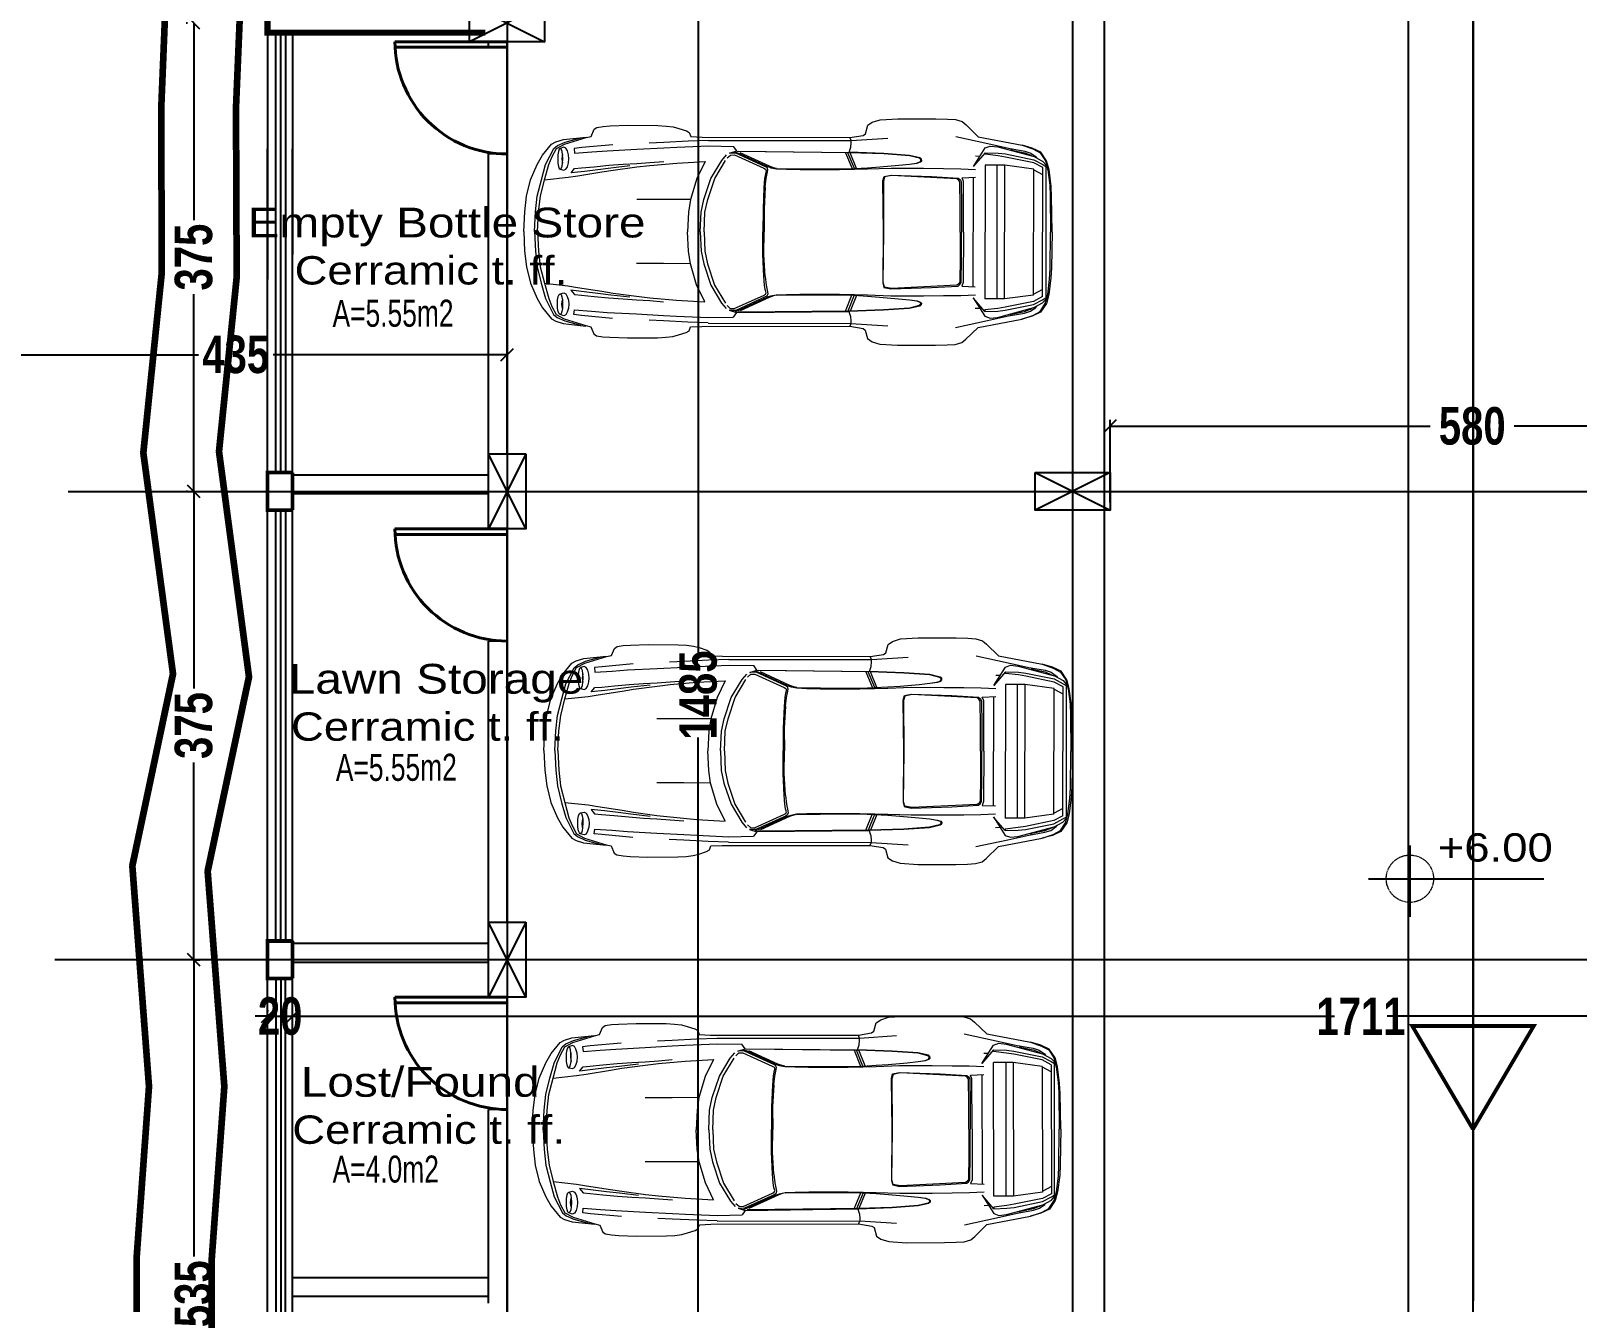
# Model space of a CAD drawing. Extents: x 250879 to 348495, y -51522 to -9360.
# Drawn here: x 336094 to 337332, y -45280 to -44262 of the extents above; entities that cross this region are included whole.
import ezdxf

# ---------------------------------------------------------------- set-up
doc = ezdxf.new("R2010")
doc.units = 0
doc.linetypes.add('CENTER', pattern=[50.8, 31.75, -6.35, 6.35, -6.35])
doc.linetypes.add('CENTER2', pattern=[1.125, 0.75, -0.125, 0.125, -0.125])
doc.layers.get('0').update_dxf_attribs({"linetype": 'CONTINUOUS'})
doc.layers.get('DEFPOINTS').update_dxf_attribs({"color": 9, "linetype": 'CONTINUOUS'})
for name, color, linetype, lineweight in [('A-Axis', 1, 'CENTER', 9), ('A-Door', 5, 'CONTINUOUS', 15), ('A-text finishing', 6, 'CONTINUOUS', 13), ('A-text function', 30, 'CONTINUOUS', 20), ('AXIS CIRCLE', 10, 'CENTER2', 20), ('excavation border', 5, 'CONTINUOUS', 30), ('FIGURES', 153, 'CONTINUOUS', 0), ('SECTION-ar', 131, 'CONTINUOUS', 40), ('VIS', 8, 'CONTINUOUS', 18)]:
    doc.layers.add(name, color=color, linetype=linetype, lineweight=lineweight)
for name, color, linetype in [('AXIS', 1, 'CONTINUOUS'), ('COLUMN', 5, 'CONTINUOUS'), ('FURNITURE', 4, 'CONTINUOUS'), ('HATCH', 8, 'CONTINUOUS'), ('TEXT', 3, 'CONTINUOUS'), ('WALL', 7, 'CONTINUOUS'), ('WALL1', 2, 'CONTINUOUS')]:
    doc.layers.add(name, color=color, linetype=linetype)
doc.styles.add('ARIAL', font='BOD_CR.TTF', dxfattribs={"width": 1.2})
doc.styles.add('CITYBLUEPRINT', font='cityb___.ttf', dxfattribs={"width": 0.8})
doc.styles.get("Standard").update_dxf_attribs({"font": 'sanss___.ttf', "height": 15})
doc.dimstyles.new('50', dxfattribs={"dimtxt": 30, "dimasz": 10, "dimexe": 5, "dimexo": 6, "dimgap": 5, "dimtad": 0, "dimdec": 0, "dimdsep": 46, "dimtxsty": 'CITYBLUEPRINT', "dimblk1": 'OBLIQUE', "dimblk2": 'OBLIQUE', "dimsah": 1, "dimcen": 0.05, "dimdle": 0.03, "dimclrd": 24, "dimclre": 22, "dimclrt": 30, "dimadec": 0, "dimazin": 0, "dimtfac": 1, "dimtdec": 0, "dimtix": 1, "dimtmove": 0, "dimatfit": 3, "dimldrblk": 'OBLIQUE', "dimfxl": 1, "dimtolj": 1, "dimtzin": 0, "dimarcsym": 0})

# ---------------------------------------------------------------- blocks, each defined once
blk = doc.blocks.new('XREF1$0$02PCAR09')
at = {"color": 0, "linetype": 'ByBlock'}
for p, q in [((-138.14, 34.83), (-139.39, 33.77)), ((-136.04, 35.43), (-138.14, 34.83)), ((-133.57, 35.58), (-136.04, 35.43)), ((-129.86, 35.7), (-133.57, 35.58)), ((-117.88, 35.7), (-129.86, 35.7)), ((-112.33, 35.34), (-117.88, 35.7)), ((-109.85, 34.59), (-112.33, 35.34)), ((-108.47, 33.6), (-109.85, 34.59)), ((-143.26, 30.05), (-157.04, 27.42)), ((-136.16, 30.07), (-146.25, 27.9)), ((-139.39, 33.77), (-143.26, 30.05)), ((-103.18, 28.82), (-114.79, 29.59)), ((-107.73, 30.95), (-108.47, 33.6)), ((-107, 30.43), (-107.73, 30.95)), ((-102.8, 29.76), (-107, 30.43)), ((-103.18, 28.82), (-102.8, 29.76)), ((-56.22, 29.83), (-102.8, 29.76)), ((-52.64, 29.95), (-56.22, 29.83)), ((-52.16, 31.23), (-52.64, 29.95)), ((-51.29, 31.76), (-52.16, 31.23)), ((-48.85, 32.53), (-51.29, 31.76)), ((-47.09, 33.02), (-48.85, 32.53)), ((-44.85, 33.29), (-47.09, 33.02)), ((-42.26, 33.45), (-44.85, 33.29)), ((-32.75, 33.53), (-42.26, 33.45)), ((-27.18, 33.31), (-32.75, 33.53)), ((-24.96, 33.14), (-27.18, 33.31)), ((-22.98, 32.83), (-24.96, 33.14)), ((-22.13, 32.24), (-22.98, 32.83)), ((-21.22, 30), (-22.13, 32.24)), ((-19.65, 29.66), (-21.22, 30)), ((-12.48, 29.04), (-19.65, 29.78)), ((-12.79, 27.56), (-19.65, 29.66)), ((-13.04, 28.18), (-17.96, 29.55)), ((-164.79, 22.49), (-162.98, 25.22)), ((-162.81, 24.98), (-164.42, 22.49)), ((-162.98, 25.22), (-160.29, 26.5)), ((-160.49, 26.23), (-162.81, 24.98)), ((-159.78, 24.91), (-161.5, 23.73)), ((-149.39, 26.87), (-160.88, 23.8)), ((-151.85, 24.65), (-160.77, 22.81)), ((-157.04, 27.42), (-160.49, 26.23)), ((-160.29, 26.5), (-157.04, 27.42)), ((-157.91, 25.53), (-159.78, 24.91)), ((-157.91, 25.01), (-159.78, 24.24)), ((-152.81, 26.43), (-157.91, 25.53)), ((-153.83, 25.85), (-157.91, 25.01)), ((-153.47, 26.28), (-153.83, 25.85)), ((-146.25, 27.9), (-152.81, 26.43)), ((-149.51, 24.91), (-151.85, 24.65)), ((-145.43, 25.03), (-149.51, 24.91)), ((-149.51, 24.04), (-145.43, 24.53)), ((-147.04, 27.13), (-149.39, 26.87)), ((-145.43, 26.52), (-147.04, 27.13)), ((-141.73, 20.71), (-145.43, 26.52)), ((-145.43, 25.03), (-141.73, 20.73)), ((-145.43, 24.53), (-145.43, 25.03)), ((-121.6, 24.01), (-113.44, 24.57)), ((-121.58, 24.14), (-113.44, 24.69)), ((-113.44, 24.69), (-102.68, 25.08)), ((-113.44, 24.57), (-102.68, 24.96)), ((-104.9, 20.03), (-102.9, 24.96)), ((-104.22, 19.99), (-102.17, 24.96)), ((-101.45, 24.96), (-103.47, 19.98)), ((-58.2, 28.79), (-103.18, 28.82)), ((-103.18, 28.09), (-103.18, 28.82)), ((-103.06, 26.7), (-103.18, 28.09)), ((-102.68, 25.44), (-103.06, 26.7)), ((-67.1, 25.44), (-102.68, 25.06)), ((-102.68, 25.08), (-102.68, 25.44)), ((-102.68, 24.94), (-67.65, 25.32)), ((-102.68, 25.06), (-102.68, 24.94)), ((-77.45, 20.66), (-68.24, 24.88)), ((-67.39, 24.89), (-76.59, 20.66)), ((-76.17, 20.52), (-66.86, 24.77)), ((-66.42, 25.2), (-67.39, 24.89)), ((-67.1, 25.46), (-66.11, 26.89)), ((-67.1, 25.54), (-67.1, 25.54)), ((-64.81, 24.72), (-67.1, 25.46)), ((-66.86, 24.77), (-65.78, 24.81)), ((-58.32, 27.06), (-66.11, 26.89)), ((-65.78, 24.81), (-64.81, 24.72)), ((-48.2, 26.63), (-58.32, 27.06)), ((-58.2, 28.77), (-51.78, 28.55)), ((-51.78, 28.55), (-44.15, 28.14)), ((-44.15, 26.41), (-48.2, 26.63)), ((-44.15, 28.14), (-39.54, 27.93)), ((-35.6, 25.95), (-44.15, 26.41)), ((-26.33, 25.46), (-35.6, 25.95)), ((-28.03, 27.35), (-18.29, 26.45)), ((-21.41, 25.08), (-26.33, 25.46)), ((-16.03, 24.72), (-21.41, 25.08)), ((-18.29, 26.45), (-15.88, 26.19)), ((-15.88, 26.19), (-16.03, 24.72)), ((-14.12, 24.14), (-13.76, 25.41)), ((-13.76, 25.41), (-13.28, 26.26)), ((-13.28, 26.26), (-12.67, 26.55)), ((-10.59, 27.09), (-13.04, 28.18)), ((-10.26, 26.19), (-12.79, 27.56)), ((-12.67, 26.55), (-11.49, 26.19)), ((-10.14, 28.29), (-12.48, 29.04)), ((-12.22, 24.26), (-12.07, 25.22)), ((-12.07, 25.22), (-11.81, 25.93)), ((-11.81, 25.93), (-11.49, 26.19)), ((-11.49, 26.19), (-11.18, 25.93)), ((-11.18, 25.93), (-10.93, 25.22)), ((-10.93, 25.22), (-10.74, 24.13)), ((-9.43, 26.13), (-10.59, 27.09)), ((-8.9, 23.63), (-10.26, 26.19)), ((-8.78, 27.56), (-10.14, 28.29)), ((-6.9, 21.08), (-9.43, 26.13)), ((-5.94, 24.09), (-8.78, 27.56)), ((-166.21, 14.44), (-165.56, 19.69)), ((-165.19, 19.69), (-165.8, 14.82)), ((-165.56, 19.69), (-164.79, 22.49)), ((-164.42, 22.49), (-165.19, 19.69)), ((-163.6, 22.32), (-164.59, 21.21)), ((-163.6, 21.32), (-164.59, 20.71)), ((-164.59, -21.21), (-164.59, 21.21)), ((-160.88, 23.8), (-163.6, 22.32)), ((-160.77, 22.81), (-163.6, 21.32)), ((-163.6, 20.33), (-160.77, 21.82)), ((-163.6, 20.33), (-163.6, -20.33)), ((-163.6, 18.05), (-160.88, 19.53)), ((-161.5, 23.73), (-161.74, 23.33)), ((-160.77, 21.82), (-151.85, 23.66)), ((-160.77, 19.82), (-151.61, 21.07)), ((-160.77, 19.82), (-160.77, -19.82)), ((-159.78, 24.24), (-160.17, 23.99)), ((-151.85, 23.66), (-149.51, 24.04)), ((-151.61, 21.07), (-151.61, -21.07)), ((-151.61, 21.07), (-145.43, 21.07)), ((-149.26, 21.07), (-149.26, -21.19)), ((-145.43, -21.07), (-145.43, 21.07)), ((-142.39, 24.02), (-143.85, 23.95)), ((-137.77, 19.96), (-142.39, 19.75)), ((-132.34, 20.03), (-137.77, 19.96)), ((-126.04, 20.1), (-132.34, 20.03)), ((-115.78, 20.11), (-126.04, 20.1)), ((-125.42, 22.45), (-125.37, 22.96)), ((-125.08, 22.11), (-125.42, 22.45)), ((-125.37, 22.96), (-124.86, 23.34)), ((-125.15, 22.43), (-125.13, 22.84)), ((-124.89, 22.11), (-125.15, 22.43)), ((-125.13, 22.84), (-124.69, 23.22)), ((-124.01, 21.73), (-125.08, 22.11)), ((-123.84, 21.73), (-124.89, 22.11)), ((-124.86, 23.34), (-121.58, 24.14)), ((-124.69, 23.22), (-121.6, 24.01)), ((-121.62, 21.38), (-124.01, 21.73)), ((-121.62, 21.38), (-123.84, 21.73)), ((-118.22, 21.03), (-121.62, 21.38)), ((-112.19, 20.51), (-118.22, 21.03)), ((-108.37, 19.87), (-115.78, 20.11)), ((-108.37, 20.23), (-112.19, 20.51)), ((-104.22, 19.99), (-108.37, 20.23)), ((-104.27, 19.73), (-108.37, 19.87)), ((-99.56, 19.65), (-104.27, 19.73)), ((-99.52, 19.84), (-104.22, 19.99)), ((-87.11, 19.64), (-99.56, 19.65)), ((-87.11, 19.87), (-99.52, 19.84)), ((-82.86, 19.87), (-87.11, 19.87)), ((-82.86, 19.72), (-87.11, 19.64)), ((-79.67, 19.98), (-82.86, 19.87)), ((-79.63, 19.86), (-82.86, 19.72)), ((-79.67, 19.96), (-78.74, 20.2)), ((-77.89, 20.2), (-79.63, 19.86)), ((-78.74, 20.2), (-77.45, 20.66)), ((-77.21, 20.44), (-77.89, 20.2)), ((-76.59, 20.66), (-77.21, 20.44)), ((-76.95, 19.52), (-76.71, 20.25)), ((-76.73, 18.37), (-76.95, 19.52)), ((-76.71, 20.25), (-76.17, 20.52)), ((-76.22, 19.69), (-76.44, 19.24)), ((-75.65, 20.03), (-76.22, 19.69)), ((-66.4, 24.24), (-75.65, 20.03)), ((-65.14, 24.16), (-66.4, 24.24)), ((-64.13, 23.29), (-65.14, 24.16)), ((-62.4, 22.49), (-63.89, 24.21)), ((-60.22, 16.82), (-63.6, 22.49)), ((-58.97, 16.82), (-62.4, 22.49)), ((-57.13, 22.11), (-54.53, 16.8)), ((-48.2, 21.63), (-57.13, 22.11)), ((-39.78, 20.85), (-48.2, 21.63)), ((-39.78, 21.75), (-44.12, 22.11)), ((-35.6, 21.46), (-39.78, 21.75)), ((-35.6, 20.37), (-39.78, 20.85)), ((-31.38, 21.21), (-35.6, 21.46)), ((-28.21, 19.38), (-35.6, 20.37)), ((-33.48, 20.69), (-27.45, 19.99)), ((-26.79, 20.88), (-31.38, 21.21)), ((-27.45, 19.99), (-23.36, 19.5)), ((-22.2, 20.45), (-26.79, 20.88)), ((-23.36, 19.5), (-19.12, 18.97)), ((-18.2, 20.06), (-22.2, 20.45)), ((-16, 19.87), (-18.2, 20.06)), ((-14.89, 18.51), (-16, 19.87)), ((-14.22, 22.91), (-14.12, 24.14)), ((-14.12, 21.68), (-14.22, 22.91)), ((-13.76, 20.44), (-14.12, 21.68)), ((-13.28, 19.65), (-13.76, 20.44)), ((-12.67, 19.33), (-13.28, 19.65)), ((-11.49, 19.6), (-12.67, 19.33)), ((-12.31, 22.86), (-12.22, 24.26)), ((-12.24, 21.56), (-12.31, 22.86)), ((-12.04, 22.86), (-12.24, 21.56)), ((-12.07, 20.57), (-12.24, 21.58)), ((-12.22, 24.26), (-12.04, 22.86)), ((-11.81, 19.84), (-12.07, 20.57)), ((-11.49, 19.6), (-11.81, 19.84)), ((-11.18, 19.81), (-11.49, 19.6)), ((-10.93, 20.51), (-11.18, 19.81)), ((-10.74, 21.58), (-10.93, 20.51)), ((-10.74, 24.13), (-10.69, 22.86)), ((-10.69, 22.86), (-10.74, 21.58)), ((-7.91, 21.15), (-8.9, 23.63)), ((-6.56, 16.32), (-7.91, 21.15)), ((-5.57, 16.32), (-6.9, 21.08)), ((-4.27, 21.14), (-5.94, 24.09)), ((-2.17, 16.31), (-4.27, 21.14)), ((-165.8, 14.82), (-165.94, 11.59)), ((-138.14, 17.06), (-142.38, 17.26)), ((-141.73, 17.26), (-141.73, -17.16)), ((-138.66, 0), (-138.57, 15.9)), ((-138.57, 15.9), (-138.14, 17.06)), ((-137.9, 15.9), (-138.04, 8.28)), ((-137.51, 16.58), (-137.9, 15.9)), ((-137.56, 8.16), (-137.48, 15.78)), ((-136.98, 17.01), (-137.51, 16.58)), ((-137.48, 15.78), (-137.08, 16.44)), ((-137.08, 16.44), (-136.55, 16.78)), ((-128.55, 17.52), (-136.98, 17.01)), ((-136.55, 16.78), (-115.95, 17.82)), ((-115.76, 17.94), (-128.55, 17.52)), ((-115.95, 17.82), (-113.73, 17.36)), ((-113.56, 17.48), (-115.76, 17.94)), ((-113.73, 17.36), (-113.35, 15.95)), ((-113.2, 16.07), (-113.56, 17.48)), ((-113.4, -0.02), (-113.2, 16.07)), ((-113.35, 15.95), (-113.4, 0.02)), ((-76.42, 16.82), (-76.73, 18.37)), ((-76.44, 19.24), (-76.15, 18.22)), ((-76.1, 14.07), (-76.42, 16.82)), ((-76.15, 18.22), (-75.93, 16.82)), ((-75.93, 16.82), (-75.72, 13.98)), ((-60.22, 16.82), (-60.22, 16.82)), ((-58, 10.14), (-60.22, 16.82)), ((-56.75, 10.14), (-58.97, 16.82)), ((-54.53, 16.8), (-52.55, 10.14)), ((-24.62, 18.78), (-28.21, 19.38)), ((-17.01, 17.6), (-24.62, 18.78)), ((-19.12, 18.97), (-14.89, 18.51)), ((-13.95, 17.11), (-17.01, 17.6)), ((-6.56, 16.32), (-13.95, 17.11)), ((-5.26, 11.13), (-6.56, 16.32)), ((-4.27, 11.13), (-5.57, 16.32)), ((-0.87, 11.13), (-2.17, 16.31)), ((-166.57, 0.02), (-166.35, 11.22)), ((-166.35, 11.22), (-166.21, 14.44)), ((-165.94, 11.59), (-166.08, 0)), ((-76.1, 14.07), (-75.74, 7.15)), ((-75.72, 13.98), (-75.43, 7.15)), ((-57.13, 6.18), (-58, 10.14)), ((-55.9, 6.18), (-56.75, 10.14)), ((-52.55, 10.14), (-44.12, 10.09)), ((-52.55, 10.14), (-51.92, 6.18)), ((-44.12, 10.09), (-35.6, 10.09)), ((-4.7, 6.2), (-5.26, 11.13)), ((-3.7, 6.2), (-4.27, 11.13)), ((-0.31, 6.18), (-0.87, 11.13)), ((-138.04, 8.28), (-138.04, 0)), ((-137.56, 0), (-137.56, 8.16)), ((-75.74, 7.15), (-75.77, 0)), ((-75.43, 7.15), (-75.4, 0)), ((-56.89, 0), (-57.13, 6.18)), ((-55.64, 0), (-55.9, 6.18)), ((-51.92, 6.18), (-51.68, 0)), ((-4.39, 0), (-4.7, 6.2)), ((-3.4, 0), (-3.7, 6.2)), ((0, 0), (-0.31, 6.18)), ((-165.94, -11.59), (-166.08, 0)), ((-138.66, 0), (-138.57, -15.9)), ((-138.04, -8.28), (-138.04, 0)), ((-137.56, 0), (-137.56, -8.16)), ((-113.4, 0.02), (-113.2, -16.07)), ((-75.74, -7.15), (-75.77, 0)), ((-75.43, -7.15), (-75.4, 0)), ((-56.89, 0), (-57.13, -6.18)), ((-55.64, 0), (-55.9, -6.18)), ((-51.92, -6.18), (-51.68, 0)), ((-4.39, 0), (-4.7, -6.2)), ((-3.4, 0), (-3.7, -6.2)), ((0, 0), (-0.31, -6.18)), ((-166.57, -0.02), (-166.35, -11.22)), ((-113.35, -15.95), (-113.4, -0.02)), ((-137.9, -15.9), (-138.04, -8.28)), ((-137.56, -8.16), (-137.48, -15.78)), ((-76.1, -14.07), (-75.74, -7.15)), ((-75.72, -13.98), (-75.43, -7.15)), ((-57.13, -6.18), (-58, -10.14)), ((-55.9, -6.18), (-56.75, -10.14)), ((-52.55, -10.14), (-51.92, -6.18)), ((-4.7, -6.2), (-5.26, -11.13)), ((-3.7, -6.2), (-4.27, -11.13)), ((-0.31, -6.18), (-0.87, -11.13)), ((-166.35, -11.22), (-166.21, -14.44)), ((-166.21, -14.44), (-165.56, -19.69)), ((-165.8, -14.82), (-165.94, -11.59)), ((-76.1, -14.07), (-76.42, -16.82)), ((-75.93, -16.82), (-75.72, -13.98)), ((-58, -10.14), (-60.22, -16.82)), ((-56.75, -10.14), (-58.97, -16.82)), ((-54.53, -16.8), (-52.55, -10.14)), ((-52.55, -10.14), (-44.12, -10.09)), ((-44.12, -10.09), (-35.6, -10.09)), ((-5.26, -11.13), (-6.56, -16.32)), ((-4.27, -11.13), (-5.57, -16.32)), ((-0.87, -11.13), (-2.17, -16.31)), ((-165.19, -19.69), (-165.8, -14.82)), ((-163.6, -18.05), (-160.88, -19.53)), ((-138.14, -17.06), (-142.38, -17.26)), ((-138.57, -15.9), (-138.14, -17.06)), ((-137.51, -16.58), (-137.9, -15.9)), ((-136.98, -17.01), (-137.51, -16.58)), ((-137.48, -15.78), (-137.08, -16.44)), ((-137.08, -16.44), (-136.55, -16.78)), ((-128.55, -17.52), (-136.98, -17.01)), ((-136.55, -16.78), (-115.95, -17.82)), ((-115.76, -17.94), (-128.55, -17.52)), ((-115.95, -17.82), (-113.73, -17.36)), ((-113.56, -17.48), (-115.76, -17.94)), ((-113.73, -17.36), (-113.35, -15.95)), ((-113.2, -16.07), (-113.56, -17.48)), ((-76.73, -18.37), (-76.95, -19.52)), ((-76.42, -16.82), (-76.73, -18.37)), ((-76.44, -19.24), (-76.15, -18.22)), ((-76.22, -19.69), (-76.44, -19.24)), ((-76.15, -18.22), (-75.93, -16.82)), ((-60.22, -16.82), (-63.6, -22.49)), ((-58.97, -16.82), (-62.4, -22.49)), ((-60.22, -16.82), (-60.22, -16.82)), ((-57.13, -22.11), (-54.53, -16.8)), ((-28.21, -19.38), (-35.6, -20.37)), ((-24.62, -18.78), (-28.21, -19.38)), ((-17.01, -17.6), (-24.62, -18.78)), ((-23.36, -19.5), (-19.12, -18.97)), ((-19.12, -18.97), (-14.89, -18.51)), ((-13.95, -17.11), (-17.01, -17.6)), ((-14.89, -18.51), (-16, -19.87)), ((-6.56, -16.32), (-13.95, -17.11)), ((-12.67, -19.33), (-13.28, -19.65)), ((-11.49, -19.6), (-12.67, -19.33)), ((-6.56, -16.32), (-7.91, -21.15)), ((-5.57, -16.32), (-6.9, -21.08)), ((-2.17, -16.31), (-4.27, -21.14)), ((-165.56, -19.69), (-164.79, -22.49)), ((-164.42, -22.49), (-165.19, -19.69)), ((-164.79, -22.49), (-162.98, -25.22)), ((-163.6, -21.32), (-164.59, -20.71)), ((-163.6, -22.32), (-164.59, -21.21)), ((-162.81, -24.98), (-164.42, -22.49)), ((-163.6, -20.33), (-160.77, -21.82)), ((-160.77, -22.81), (-163.6, -21.32)), ((-160.88, -23.8), (-163.6, -22.32)), ((-161.5, -23.73), (-161.74, -23.33)), ((-159.78, -24.91), (-161.5, -23.73)), ((-149.39, -26.87), (-160.88, -23.8)), ((-160.77, -19.82), (-151.61, -21.07)), ((-160.77, -21.82), (-151.85, -23.66)), ((-151.85, -24.65), (-160.77, -22.81)), ((-159.78, -24.24), (-160.17, -23.99)), ((-157.91, -25.01), (-159.78, -24.24)), ((-151.85, -23.66), (-149.51, -24.04)), ((-151.61, -21.07), (-145.43, -21.07)), ((-149.51, -24.04), (-145.43, -24.53)), ((-141.73, -20.71), (-145.43, -26.52)), ((-145.43, -25.03), (-141.73, -20.73)), ((-142.39, -24.02), (-143.85, -23.95)), ((-137.77, -19.96), (-142.39, -19.75)), ((-132.34, -20.03), (-137.77, -19.96)), ((-126.04, -20.1), (-132.34, -20.03)), ((-115.78, -20.11), (-126.04, -20.1)), ((-125.08, -22.11), (-125.42, -22.45)), ((-125.42, -22.45), (-125.37, -22.96)), ((-125.37, -22.96), (-124.86, -23.34)), ((-124.89, -22.11), (-125.15, -22.43)), ((-125.15, -22.43), (-125.13, -22.84)), ((-125.13, -22.84), (-124.69, -23.22)), ((-124.01, -21.73), (-125.08, -22.11)), ((-123.84, -21.73), (-124.89, -22.11)), ((-124.86, -23.34), (-121.58, -24.14)), ((-124.69, -23.22), (-121.6, -24.01)), ((-121.62, -21.38), (-124.01, -21.73)), ((-121.62, -21.38), (-123.84, -21.73)), ((-118.22, -21.03), (-121.62, -21.38)), ((-121.6, -24.01), (-113.44, -24.57)), ((-121.58, -24.14), (-113.44, -24.69)), ((-112.19, -20.51), (-118.22, -21.03)), ((-108.37, -19.87), (-115.78, -20.11)), ((-108.37, -20.23), (-112.19, -20.51)), ((-104.27, -19.73), (-108.37, -19.87)), ((-104.22, -19.99), (-108.37, -20.23)), ((-104.9, -20.03), (-102.9, -24.96)), ((-99.56, -19.65), (-104.27, -19.73)), ((-99.52, -19.84), (-104.22, -19.99)), ((-104.22, -19.99), (-102.17, -24.96)), ((-101.45, -24.96), (-103.47, -19.98)), ((-87.11, -19.64), (-99.56, -19.65)), ((-87.11, -19.87), (-99.52, -19.84)), ((-82.86, -19.72), (-87.11, -19.64)), ((-82.86, -19.87), (-87.11, -19.87)), ((-79.63, -19.86), (-82.86, -19.72)), ((-79.67, -19.98), (-82.86, -19.87)), ((-79.67, -19.96), (-78.74, -20.2)), ((-77.89, -20.2), (-79.63, -19.86)), ((-78.74, -20.2), (-77.45, -20.66)), ((-77.21, -20.44), (-77.89, -20.2)), ((-77.45, -20.66), (-68.24, -24.88)), ((-76.59, -20.66), (-77.21, -20.44)), ((-76.95, -19.52), (-76.71, -20.25)), ((-76.71, -20.25), (-76.17, -20.52)), ((-67.39, -24.89), (-76.59, -20.66)), ((-75.65, -20.03), (-76.22, -19.69)), ((-76.17, -20.52), (-66.86, -24.77)), ((-66.4, -24.24), (-75.65, -20.03)), ((-65.14, -24.16), (-66.4, -24.24)), ((-64.13, -23.29), (-65.14, -24.16)), ((-62.4, -22.49), (-63.89, -24.21)), ((-48.2, -21.63), (-57.13, -22.11)), ((-39.78, -20.85), (-48.2, -21.63)), ((-39.78, -21.75), (-44.12, -22.11)), ((-35.6, -20.37), (-39.78, -20.85)), ((-35.6, -21.46), (-39.78, -21.75)), ((-31.38, -21.21), (-35.6, -21.46)), ((-33.48, -20.69), (-27.45, -19.99)), ((-26.79, -20.88), (-31.38, -21.21)), ((-27.45, -19.99), (-23.36, -19.5)), ((-22.2, -20.45), (-26.79, -20.88)), ((-18.2, -20.06), (-22.2, -20.45)), ((-16, -19.87), (-18.2, -20.06)), ((-14.12, -21.68), (-14.22, -22.91)), ((-14.22, -22.91), (-14.12, -24.14)), ((-13.76, -20.44), (-14.12, -21.68)), ((-14.12, -24.14), (-13.76, -25.41)), ((-13.28, -19.65), (-13.76, -20.44)), ((-12.24, -21.56), (-12.31, -22.86)), ((-12.31, -22.86), (-12.22, -24.26)), ((-12.07, -20.57), (-12.24, -21.58)), ((-12.04, -22.86), (-12.24, -21.56)), ((-12.22, -24.26), (-12.04, -22.86)), ((-12.22, -24.26), (-12.07, -25.22)), ((-11.81, -19.84), (-12.07, -20.57)), ((-11.49, -19.6), (-11.81, -19.84)), ((-11.18, -19.81), (-11.49, -19.6)), ((-10.93, -20.51), (-11.18, -19.81)), ((-10.74, -21.58), (-10.93, -20.51)), ((-10.93, -25.22), (-10.74, -24.13)), ((-10.69, -22.86), (-10.74, -21.58)), ((-10.74, -24.13), (-10.69, -22.86)), ((-8.9, -23.63), (-10.26, -26.19)), ((-6.9, -21.08), (-9.43, -26.13)), ((-7.91, -21.15), (-8.9, -23.63)), ((-5.94, -24.09), (-8.78, -27.56)), ((-4.27, -21.14), (-5.94, -24.09)), ((-162.98, -25.22), (-160.29, -26.5)), ((-160.49, -26.23), (-162.81, -24.98)), ((-157.04, -27.42), (-160.49, -26.23)), ((-160.29, -26.5), (-157.04, -27.42)), ((-157.91, -25.53), (-159.78, -24.91)), ((-153.83, -25.85), (-157.91, -25.01)), ((-152.81, -26.43), (-157.91, -25.53)), ((-143.26, -30.05), (-157.04, -27.42)), ((-153.47, -26.28), (-153.83, -25.85)), ((-146.25, -27.9), (-152.81, -26.43)), ((-149.51, -24.91), (-151.85, -24.65)), ((-145.43, -25.03), (-149.51, -24.91)), ((-147.04, -27.13), (-149.39, -26.87)), ((-145.43, -26.52), (-147.04, -27.13)), ((-136.16, -30.07), (-146.25, -27.9)), ((-145.43, -24.53), (-145.43, -25.03)), ((-103.18, -28.82), (-114.79, -29.59)), ((-113.44, -24.57), (-102.68, -24.96)), ((-113.44, -24.69), (-102.68, -25.08)), ((-103.06, -26.7), (-103.18, -28.09)), ((-103.18, -28.09), (-103.18, -28.82)), ((-58.2, -28.79), (-103.18, -28.82)), ((-103.18, -28.82), (-102.8, -29.76)), ((-102.68, -25.44), (-103.06, -26.7)), ((-102.68, -25.06), (-102.68, -24.94)), ((-102.68, -24.94), (-67.65, -25.32)), ((-67.1, -25.44), (-102.68, -25.06)), ((-102.68, -25.08), (-102.68, -25.44)), ((-66.42, -25.2), (-67.39, -24.89)), ((-64.81, -24.72), (-67.1, -25.46)), ((-67.1, -25.46), (-66.11, -26.89)), ((-67.1, -25.54), (-67.1, -25.54)), ((-66.86, -24.77), (-65.78, -24.81)), ((-58.32, -27.06), (-66.11, -26.89)), ((-65.78, -24.81), (-64.81, -24.72)), ((-48.2, -26.63), (-58.32, -27.06)), ((-58.2, -28.77), (-51.78, -28.55)), ((-51.78, -28.55), (-44.15, -28.14)), ((-44.15, -26.41), (-48.2, -26.63)), ((-35.6, -25.95), (-44.15, -26.41)), ((-44.15, -28.14), (-39.54, -27.93)), ((-26.33, -25.46), (-35.6, -25.95)), ((-28.03, -27.35), (-18.29, -26.45)), ((-21.41, -25.08), (-26.33, -25.46)), ((-16.03, -24.72), (-21.41, -25.08)), ((-12.79, -27.56), (-19.65, -29.66)), ((-12.48, -29.04), (-19.65, -29.78)), ((-18.29, -26.45), (-15.88, -26.19)), ((-13.04, -28.18), (-17.96, -29.55)), ((-15.88, -26.19), (-16.03, -24.72)), ((-13.76, -25.41), (-13.28, -26.26)), ((-13.28, -26.26), (-12.67, -26.55)), ((-10.59, -27.09), (-13.04, -28.18)), ((-10.26, -26.19), (-12.79, -27.56)), ((-12.67, -26.55), (-11.49, -26.19)), ((-10.14, -28.29), (-12.48, -29.04)), ((-12.07, -25.22), (-11.81, -25.93)), ((-11.81, -25.93), (-11.49, -26.19)), ((-11.49, -26.19), (-11.18, -25.93)), ((-11.18, -25.93), (-10.93, -25.22)), ((-9.43, -26.13), (-10.59, -27.09)), ((-8.78, -27.56), (-10.14, -28.29)), ((-139.39, -33.77), (-143.26, -30.05)), ((-138.14, -34.83), (-139.39, -33.77)), ((-108.47, -33.6), (-109.85, -34.59)), ((-107.73, -30.95), (-108.47, -33.6)), ((-107, -30.43), (-107.73, -30.95)), ((-102.8, -29.76), (-107, -30.43)), ((-56.22, -29.83), (-102.8, -29.76)), ((-52.64, -29.95), (-56.22, -29.83)), ((-52.16, -31.23), (-52.64, -29.95)), ((-51.29, -31.76), (-52.16, -31.23)), ((-48.85, -32.53), (-51.29, -31.76)), ((-47.09, -33.02), (-48.85, -32.53)), ((-44.85, -33.29), (-47.09, -33.02)), ((-42.26, -33.45), (-44.85, -33.29)), ((-32.75, -33.53), (-42.26, -33.45)), ((-27.18, -33.31), (-32.75, -33.53)), ((-24.96, -33.14), (-27.18, -33.31)), ((-22.98, -32.83), (-24.96, -33.14)), ((-22.13, -32.24), (-22.98, -32.83)), ((-21.22, -30), (-22.13, -32.24)), ((-19.65, -29.66), (-21.22, -30)), ((-136.04, -35.43), (-138.14, -34.83)), ((-133.57, -35.58), (-136.04, -35.43)), ((-129.86, -35.7), (-133.57, -35.58)), ((-117.88, -35.7), (-129.86, -35.7)), ((-112.33, -35.34), (-117.88, -35.7)), ((-109.85, -34.59), (-112.33, -35.34))]:
    blk.add_line(p, q, dxfattribs=at)
blk = doc.blocks.new('COLUMN')
at = {"layer": 'AXIS'}
for p, q in [((236924.7, -9644.3), (236984.7, -9674.3)), ((236984.7, -9644.3), (236924.7, -9674.3))]:
    blk.add_line(p, q, dxfattribs=at)
at = {"layer": 'COLUMN'}
blk.add_lwpolyline([(236924.7, -9644.3), (236984.7, -9644.3), (236984.7, -9674.3), (236924.7, -9674.3)], close=True, dxfattribs=at)
blk = doc.blocks.new('cbcb')
at = {"layer": 'AXIS'}
for p, q in [((327577.9, -10741.6), (327577.9, -14318.5)), ((328031, -10741.7), (328030.4, -14326.1)), ((327226.6, -12978.7), (329572, -12978.7)), ((329557.3, -13353.7), (327215.7, -13353.7))]:
    blk.add_line(p, q, dxfattribs=at)
at = {"layer": 'WALL', "linetype": 'Continuous'}
for p in [(90623.2, -2944.4), (91075.9, -3319.4)]:
    blk.add_blockref('COLUMN', p, dxfattribs=at)
at = {"layer": 'WALL', "linetype": 'Continuous', "rotation": 270.0000000024456}
for p in [(337237.2, 223976), (337237.2, 223601)]:
    blk.add_blockref('COLUMN', p, dxfattribs=at)
blk = doc.blocks.new('_Oblique')
at = {"color": 0, "lineweight": -2}
blk.add_line((-0.5, -0.5), (0.5, 0.5), dxfattribs=at)
blk = doc.blocks.new('*D2186')
at = {"layer": 'DEFPOINTS', "color": 0, "linetype": 'Continuous', "transparency": 16777216}
for p in [(336642.9, -44051.3), (336624.4, -45536.8), (336628.4, -45536.8)]:
    blk.add_point(p, dxfattribs=at)
at = {"layer": 'VIS', "color": 22, "linetype": 'Continuous', "lineweight": -2, "transparency": 16777216}
for p, q in [((336636.9, -44051.3), (336623.4, -44051.3)), ((336630.4, -45536.8), (336633.4, -45536.8))]:
    blk.add_line(p, q, dxfattribs=at)
at = {"layer": 'VIS', "color": 24, "linetype": 'Continuous', "lineweight": -2, "transparency": 16777216}
for p, q in [((336628.4, -44051.3), (336628.4, -44760.1)), ((336628.4, -45536.8), (336628.4, -44828))]:
    blk.add_line(p, q, dxfattribs=at)
at = {"layer": 'VIS', "color": 24, "linetype": 'Continuous', "lineweight": -2, "transparency": 16777216, "xscale": 10, "yscale": 10, "zscale": 10}
for p, rotation in [((336628.4, -44051.3), 90), ((336628.4, -45536.8), 270)]:
    blk.add_blockref('_Oblique', p, dxfattribs=dict(at, rotation=rotation))
at = {"layer": 'VIS', "color": 30, "linetype": 'Continuous', "lineweight": 5, "transparency": 16777216, "insert": (336628.4, -44794.1), "char_height": 30, "attachment_point": 5, "rotation": 90, "style": 'CITYBLUEPRINT'}
blk.add_mtext('\\A1;1485', dxfattribs=at)
blk = doc.blocks.new('*D2193')
at = {"layer": 'DEFPOINTS', "color": 0, "linetype": 'Continuous', "transparency": 16777216}
for p in [(337232.7, -42845.8), (337197, -45525.9), (337203.8, -45525.9)]:
    blk.add_point(p, dxfattribs=at)
at = {"layer": 'VIS', "color": 22, "linetype": 'Continuous', "lineweight": -2, "transparency": 16777216}
for p, q in [((337226.7, -42845.8), (337192, -42845.8)), ((337197.8, -45525.9), (337192, -45525.9))]:
    blk.add_line(p, q, dxfattribs=at)
at = {"layer": 'VIS', "color": 24, "linetype": 'Continuous', "lineweight": -2, "transparency": 16777216}
for p, q in [((337197, -42845.8), (337197, -44142.8)), ((337197, -45525.9), (337197, -44228.9))]:
    blk.add_line(p, q, dxfattribs=at)
at = {"layer": 'VIS', "color": 24, "linetype": 'Continuous', "lineweight": -2, "transparency": 16777216, "xscale": 10, "yscale": 10, "zscale": 10}
for p, rotation in [((337197, -42845.8), 90), ((337197, -45525.9), 270)]:
    blk.add_blockref('_Oblique', p, dxfattribs=dict(at, rotation=rotation))
at = {"layer": 'VIS', "color": 30, "linetype": 'Continuous', "lineweight": 5, "transparency": 16777216, "insert": (337197, -44185.9), "char_height": 30, "attachment_point": 5, "rotation": 90, "style": 'CITYBLUEPRINT'}
blk.add_mtext('\\A1;2680', dxfattribs=at)
blk = doc.blocks.new('*D2215')
at = {"layer": 'DEFPOINTS', "color": 0, "linetype": 'Continuous', "transparency": 16777216}
for p in [(336283.7, -45053.4), (336303.7, -45051.3), (336303.7, -45053.4)]:
    blk.add_point(p, dxfattribs=at)
at = {"layer": 'VIS', "color": 22, "linetype": 'Continuous', "lineweight": -2, "transparency": 16777216}
for p, q in [((336283.7, -45047.4), (336283.7, -45046.3)), ((336303.7, -45047.4), (336303.7, -45046.3))]:
    blk.add_line(p, q, dxfattribs=at)
at = {"layer": 'VIS', "color": 24, "linetype": 'Continuous', "lineweight": -2, "transparency": 16777216}
for p, q in [((336283.7, -45051.3), (336273.7, -45051.3)), ((336283.7, -45051.3), (336303.7, -45051.3)), ((336303.7, -45051.3), (336313.7, -45051.3))]:
    blk.add_line(p, q, dxfattribs=at)
at = {"layer": 'VIS', "color": 24, "linetype": 'Continuous', "lineweight": -2, "transparency": 16777216, "xscale": 10, "yscale": 10, "zscale": 10}
blk.add_blockref('_Oblique', (336283.7, -45051.3), dxfattribs=at)
at = {"layer": 'VIS', "color": 24, "linetype": 'Continuous', "lineweight": -2, "transparency": 16777216, "xscale": 10, "yscale": 10, "zscale": 10, "rotation": 180}
blk.add_blockref('_Oblique', (336303.7, -45051.3), dxfattribs=at)
at = {"layer": 'VIS', "color": 30, "linetype": 'Continuous', "lineweight": 5, "transparency": 16777216, "insert": (336293.7, -45051.3), "char_height": 30, "attachment_point": 5, "style": 'CITYBLUEPRINT'}
blk.add_mtext('\\A1;20', dxfattribs=at)
blk = doc.blocks.new('*D2216')
at = {"layer": 'DEFPOINTS', "color": 0, "linetype": 'Continuous', "transparency": 16777216}
for p in [(336303.7, -45053.4), (338014.4, -45051.3), (338014.4, -45051.3)]:
    blk.add_point(p, dxfattribs=at)
at = {"layer": 'VIS', "color": 22, "linetype": 'Continuous', "lineweight": -2, "transparency": 16777216}
for p, q in [((336303.7, -45047.4), (336303.7, -45046.3)), ((338014.4, -45045.3), (338014.4, -45046.3))]:
    blk.add_line(p, q, dxfattribs=at)
at = {"layer": 'VIS', "color": 24, "linetype": 'Continuous', "lineweight": -2, "transparency": 16777216}
for p, q in [((336303.6, -45051.3), (337137.9, -45051.3)), ((338014.4, -45051.3), (337180.1, -45051.3))]:
    blk.add_line(p, q, dxfattribs=at)
at = {"layer": 'VIS', "color": 24, "linetype": 'Continuous', "lineweight": -2, "transparency": 16777216, "xscale": 10, "yscale": 10, "zscale": 10, "rotation": 180}
blk.add_blockref('_Oblique', (336303.7, -45051.3), dxfattribs=at)
at = {"layer": 'VIS', "color": 24, "linetype": 'Continuous', "lineweight": -2, "transparency": 16777216, "xscale": 10, "yscale": 10, "zscale": 10}
blk.add_blockref('_Oblique', (338014.4, -45051.3), dxfattribs=at)
at = {"layer": 'VIS', "color": 30, "linetype": 'Continuous', "lineweight": 5, "transparency": 16777216, "insert": (337159, -45051.3), "char_height": 30, "attachment_point": 5, "style": 'CITYBLUEPRINT'}
blk.add_mtext('\\A1;1711', dxfattribs=at)
blk = doc.blocks.new('*D2242')
at = {"layer": 'DEFPOINTS', "color": 0, "linetype": 'Continuous', "transparency": 16777216}
for p in [(337538, -44578.8), (336958.1, -44646), (337538, -44646)]:
    blk.add_point(p, dxfattribs=at)
at = {"layer": 'VIS', "color": 22, "linetype": 'Continuous', "lineweight": -2, "transparency": 16777216}
for p, q in [((336958.1, -44640), (336958.1, -44573.8)), ((337538, -44640), (337538, -44573.8))]:
    blk.add_line(p, q, dxfattribs=at)
at = {"layer": 'VIS', "color": 24, "linetype": 'Continuous', "lineweight": -2, "transparency": 16777216}
for p, q in [((336958.1, -44578.8), (337214.4, -44578.8)), ((337538.1, -44578.8), (337281.8, -44578.8))]:
    blk.add_line(p, q, dxfattribs=at)
at = {"layer": 'VIS', "color": 24, "linetype": 'Continuous', "lineweight": -2, "transparency": 16777216, "xscale": 10, "yscale": 10, "zscale": 10, "rotation": 180}
blk.add_blockref('_Oblique', (336958.1, -44578.8), dxfattribs=at)
at = {"layer": 'VIS', "color": 24, "linetype": 'Continuous', "lineweight": -2, "transparency": 16777216, "xscale": 10, "yscale": 10, "zscale": 10}
blk.add_blockref('_Oblique', (337538, -44578.8), dxfattribs=at)
at = {"layer": 'VIS', "color": 30, "linetype": 'Continuous', "lineweight": 5, "transparency": 16777216, "insert": (337248.1, -44578.8), "char_height": 30, "attachment_point": 5, "style": 'CITYBLUEPRINT'}
blk.add_mtext('\\A1;580', dxfattribs=at)
blk = doc.blocks.new('D70')
at = {"layer": 'A-Axis'}
blk.add_line((307725.06, -30884.76), (307725.06, -30817.08), dxfattribs=at)
at = {"layer": 'A-Door'}
for p, q in [((307725.06, -30817.08), (307725.06, -30820.45)), ((307792.75, -30817.08), (307792.75, -30820.45))]:
    blk.add_line(p, q, dxfattribs=at)
at = {"layer": 'SECTION-ar', "ltscale": 20}
for p, q in [((307725.06, -30817.08), (307792.75, -30817.08)), ((307792.75, -30820.45), (307725.06, -30820.45))]:
    blk.add_line(p, q, dxfattribs=at)
at = {"layer": 'SECTION-ar', "ltscale": 20, "extrusion": (0, 0, -1)}
blk.add_ellipse((307725.06, -30817.08), major_axis=(-47.86, 47.86), ratio=1, start_param=2.356194, end_param=3.926991, dxfattribs=at)
blk = doc.blocks.new('*D2250')
at = {"layer": 'DEFPOINTS', "color": 0, "linetype": 'Continuous', "transparency": 16777216}
for p in [(336224.5, -44256), (336224.5, -44631), (336224.5, -44631)]:
    blk.add_point(p, dxfattribs=at)
at = {"layer": 'VIS', "color": 22, "linetype": 'Continuous', "lineweight": -2, "transparency": 16777216}
for p, q in [((336218.5, -44256), (336219.5, -44256)), ((336218.5, -44631), (336219.5, -44631))]:
    blk.add_line(p, q, dxfattribs=at)
at = {"layer": 'VIS', "color": 24, "linetype": 'Continuous', "lineweight": -2, "transparency": 16777216}
for p, q in [((336224.5, -44256), (336224.5, -44413.8)), ((336224.5, -44631), (336224.5, -44473.2))]:
    blk.add_line(p, q, dxfattribs=at)
at = {"layer": 'VIS', "color": 24, "linetype": 'Continuous', "lineweight": -2, "transparency": 16777216, "xscale": 10, "yscale": 10, "zscale": 10}
for p, rotation in [((336224.5, -44256), 90), ((336224.5, -44631), 270)]:
    blk.add_blockref('_Oblique', p, dxfattribs=dict(at, rotation=rotation))
at = {"layer": 'VIS', "color": 30, "linetype": 'Continuous', "lineweight": 5, "transparency": 16777216, "insert": (336224.5, -44443.5), "char_height": 30, "attachment_point": 5, "rotation": 90, "style": 'CITYBLUEPRINT'}
blk.add_mtext('\\A1;375', dxfattribs=at)
blk = doc.blocks.new('*D2251')
at = {"layer": 'DEFPOINTS', "color": 0, "linetype": 'Continuous', "transparency": 16777216}
for p in [(336224.5, -44631), (336218.5, -45006), (336224.5, -45006)]:
    blk.add_point(p, dxfattribs=at)
at = {"layer": 'VIS', "color": 22, "linetype": 'Continuous', "lineweight": -2, "transparency": 16777216}
for p, q in [((336218.5, -44631), (336219.5, -44631)), ((336224.5, -45006), (336229.5, -45006))]:
    blk.add_line(p, q, dxfattribs=at)
at = {"layer": 'VIS', "color": 24, "linetype": 'Continuous', "lineweight": -2, "transparency": 16777216}
for p, q in [((336224.5, -44631), (336224.5, -44788.8)), ((336224.5, -45006), (336224.5, -44848.2))]:
    blk.add_line(p, q, dxfattribs=at)
at = {"layer": 'VIS', "color": 24, "linetype": 'Continuous', "lineweight": -2, "transparency": 16777216, "xscale": 10, "yscale": 10, "zscale": 10}
for p, rotation in [((336224.5, -44631), 90), ((336224.5, -45006), 270)]:
    blk.add_blockref('_Oblique', p, dxfattribs=dict(at, rotation=rotation))
at = {"layer": 'VIS', "color": 30, "linetype": 'Continuous', "lineweight": 5, "transparency": 16777216, "insert": (336224.5, -44818.5), "char_height": 30, "attachment_point": 5, "rotation": 90, "style": 'CITYBLUEPRINT'}
blk.add_mtext('\\A1;375', dxfattribs=at)
blk = doc.blocks.new('*D2252')
at = {"layer": 'DEFPOINTS', "color": 0, "linetype": 'Continuous', "transparency": 16777216}
for p in [(336218.5, -45006), (336218.5, -45540.9), (336224.5, -45540.9)]:
    blk.add_point(p, dxfattribs=at)
at = {"layer": 'VIS', "color": 22, "linetype": 'Continuous', "lineweight": -2, "transparency": 16777216}
for p, q in [((336224.5, -45006), (336229.5, -45006)), ((336224.5, -45540.9), (336229.5, -45540.9))]:
    blk.add_line(p, q, dxfattribs=at)
at = {"layer": 'VIS', "color": 24, "linetype": 'Continuous', "lineweight": -2, "transparency": 16777216}
for p, q in [((336224.5, -45006), (336224.5, -45243.5)), ((336224.5, -45540.9), (336224.5, -45303.4))]:
    blk.add_line(p, q, dxfattribs=at)
at = {"layer": 'VIS', "color": 24, "linetype": 'Continuous', "lineweight": -2, "transparency": 16777216, "xscale": 10, "yscale": 10, "zscale": 10}
for p, rotation in [((336224.5, -45006), 90), ((336224.5, -45540.9), 270)]:
    blk.add_blockref('_Oblique', p, dxfattribs=dict(at, rotation=rotation))
at = {"layer": 'VIS', "color": 30, "linetype": 'Continuous', "lineweight": 5, "transparency": 16777216, "insert": (336224.5, -45273.4), "char_height": 30, "attachment_point": 5, "rotation": 90, "style": 'CITYBLUEPRINT'}
blk.add_mtext('\\A1;535', dxfattribs=at)
blk = doc.blocks.new('*D2266')
at = {"layer": 'DEFPOINTS', "color": 0, "linetype": 'Continuous', "transparency": 16777216}
for p in [(336040.8, -44513.1), (336475.4, -44513.1), (336040.8, -44521.6)]:
    blk.add_point(p, dxfattribs=at)
at = {"layer": 'VIS', "color": 22, "linetype": 'Continuous', "lineweight": -2, "transparency": 16777216}
for p, q in [((336040.8, -44519.1), (336040.8, -44526.6)), ((336475.4, -44519.1), (336475.4, -44526.6))]:
    blk.add_line(p, q, dxfattribs=at)
at = {"layer": 'VIS', "color": 24, "linetype": 'Continuous', "lineweight": -2, "transparency": 16777216}
for p, q in [((336040.8, -44521.6), (336228.2, -44521.6)), ((336475.5, -44521.6), (336288.1, -44521.6))]:
    blk.add_line(p, q, dxfattribs=at)
at = {"layer": 'VIS', "color": 24, "linetype": 'Continuous', "lineweight": -2, "transparency": 16777216, "xscale": 10, "yscale": 10, "zscale": 10, "rotation": 180}
blk.add_blockref('_Oblique', (336040.8, -44521.6), dxfattribs=at)
at = {"layer": 'VIS', "color": 24, "linetype": 'Continuous', "lineweight": -2, "transparency": 16777216, "xscale": 10, "yscale": 10, "zscale": 10}
blk.add_blockref('_Oblique', (336475.4, -44521.6), dxfattribs=at)
at = {"layer": 'VIS', "color": 30, "linetype": 'Continuous', "lineweight": 5, "transparency": 16777216, "insert": (336258.1, -44521.6), "char_height": 30, "attachment_point": 5, "style": 'CITYBLUEPRINT'}
blk.add_mtext('\\A1;435', dxfattribs=at)

msp = doc.modelspace()

# ---------------------------------------------------------------- linework, layer by layer
at = {"layer": 'AXIS CIRCLE'}
msp.add_circle((337198.18747, -44941.13763), 18.93611, dxfattribs=at)
at = {"layer": 'excavation border', "lineweight": 200}
for points in [[(337457.47734, -46007.49354), (337307.41813, -46037.28769), (337214.9179, -46053.24094), (337046.37297, -46059.32417), (336893.23973, -46084.78713), (336743.29113, -46093.78769), (336588.61033, -46109.7243), (336447.70557, -46128.20027), (336286.6992, -46139.3437), (336266.50893, -46115.20685), (336178.41732, -46058.4128), (336169.82548, -45884.08718), (336165.97375, -45741.5877), (336180.43994, -45561.62839), (336179.06022, -45413.18992), (336179.03203, -45244.18998), (336188.88681, -45107.52081), (336175.35179, -44930.92507), (336208.15654, -44777.17765), (336184.37802, -44600.07066), (336198.88639, -44456.96406), (336198.57237, -44322.62281), (336205.79375, -44144.50332)], [(337447.98234, -45948.20754), (337296.47522, -45978.28917), (337208.70896, -45993.42597), (337040.34514, -45999.50266), (336886.50292, -46025.08352), (336738.41681, -46033.97228), (336581.63407, -46050.12545), (336441.72826, -46068.47044), (336313.08594, -46077.37391), (336306.682, -46069.71819), (336236.82769, -46024.68202), (336229.78556, -45881.7995), (336226.03885, -45743.18552), (336240.46232, -45563.75764), (336239.06017, -45412.90608), (336239.03239, -45246.34538), (336249.05237, -45107.38507), (336235.83818, -44934.97526), (336269.0086, -44779.51409), (336244.78488, -44599.09119), (336258.89348, -44459.92778), (336258.57521, -44323.76849), (336265.82918, -44144.84508)]]:
    msp.add_lwpolyline(points, dxfattribs=at)
at = {"layer": 'FURNITURE', "ltscale": 3}
for p, q in [((336953.5587, -45526.71862), (336953.5587, -42825.82057)), ((337248.71817, -43913.81535), (337248.71817, -45279.19695))]:
    msp.add_line(p, q, dxfattribs=at)
for points in [[(336290.31348, -44616.01451), (336290.31348, -44263.81504), (336297.97136, -44263.81504), (336297.97136, -44616.01451)], [(336297.97136, -44646.01451), (336297.97136, -44991.01135), (336290.31348, -44991.01135), (336290.31348, -44646.01451)], [(336297.97136, -45526.8832), (336297.97136, -45021.01135), (336290.31348, -45021.01135), (336290.31348, -45526.8832)], [(336303.6533, -45541.8832), (336303.6533, -45241.8832), (336303.6533, -45241.8832)]]:
    msp.add_lwpolyline(points, dxfattribs=at)
at = {"layer": 'HATCH', "linetype": 'ByBlock', "ltscale": 3}
msp.add_line((337248.71817, -46147.68479), (337248.71817, -41978.1378), dxfattribs=at)
at = {"layer": 'WALL', "linetype": 'Continuous', "ltscale": 3}
for p, q in [((336460.44546, -44275.49849), (336460.44546, -44271.02151)), ((336475.44546, -44601.01451), (336475.44546, -44271.02151)), ((336460.44546, -44661.01451), (336460.44546, -44360.89622)), ((336475.43309, -44360.89622), (336460.44546, -44360.89622)), ((336303.6533, -44617.86957), (336460.44047, -44617.86957)), ((336303.6533, -44632.86957), (336460.44047, -44632.86957)), ((336475.44546, -44976.01135), (336475.44546, -44661.01451)), ((336460.44546, -45036.01135), (336460.44546, -44750.88923)), ((336475.43309, -44750.88923), (336460.44546, -44750.88923)), ((336303.6533, -44992.86641), (336460.44546, -44992.86641)), ((336303.6533, -45007.86641), (336460.44546, -45007.86641)), ((336475.44546, -45525.8832), (336475.44546, -45036.01135)), ((336460.44546, -45280.94728), (336460.44546, -45125.88607)), ((336475.42405, -45125.88607), (336460.44546, -45125.88607)), ((336303.6533, -45260.42992), (336460.44546, -45260.42992)), ((336303.6533, -45275.42992), (336460.44546, -45275.42992))]:
    msp.add_line(p, q, dxfattribs=at)
at = {"layer": 'WALL', "linetype": 'Continuous'}
for p, q in [((337198.18747, -44914.65262), (337198.18747, -44971.59352)), ((337165.09001, -44941.13763), (337305.4478, -44941.13763))]:
    msp.add_line(p, q, dxfattribs=at)
at = {"layer": 'WALL', "linetype": 'Continuous', "ltscale": 3, "const_width": 5}
msp.add_lwpolyline([(336458.08442, -43841.31504), (336283.6533, -43841.31504), (336283.6533, -44263.81504), (336458.08442, -44263.81504)], dxfattribs=at)
at = {"layer": 'WALL', "linetype": 'Continuous', "ltscale": 3}
for points in [[(336283.6533, -44263.81504), (336283.6533, -44461.47174)], [(336303.6533, -44263.81504), (336303.6533, -44441.47174)], [(336283.6533, -45021.01135), (336283.6533, -44356.71862)], [(336303.6533, -45125.97389), (336303.6533, -44356.71862)], [(336283.6533, -45021.01135), (336283.6533, -44741.55403)], [(336303.6533, -45125.97389), (336303.6533, -44741.55403)], [(336283.6533, -44990.26662), (336283.6533, -45006.01135)], [(336283.6533, -44990.26662), (336283.6533, -44990.26662)], [(336283.6533, -44990.26662), (336283.6533, -44990.26662)], [(336303.6533, -44990.26662), (336303.6533, -45006.01135)], [(336303.6533, -44990.26662), (336303.6533, -44990.26662)], [(336283.6533, -45526.34609), (336283.6533, -45021.01135)], [(336303.6533, -45241.8832), (336303.6533, -45125.97389)], [(336303.6533, -45241.80091), (336303.6533, -45141.71862)]]:
    msp.add_lwpolyline(points, dxfattribs=at)
at = {"layer": 'WALL', "linetype": 'Continuous', "const_width": 3}
for points in [[(336303.6533, -44616.01451), (336283.6533, -44616.01451), (336283.6533, -44631.01451)], [(336303.6533, -44616.01451), (336303.6533, -44631.01451)], [(336303.6533, -44646.01451), (336283.6533, -44646.01451), (336283.6533, -44631.01451)], [(336303.6533, -44646.01451), (336303.6533, -44631.01451)], [(336303.6533, -44991.01135), (336283.6533, -44991.01135), (336283.6533, -45006.01135)], [(336303.6533, -44991.01135), (336303.6533, -45006.01135)], [(336303.6533, -45021.01135), (336283.6533, -45021.01135), (336283.6533, -45006.01135)], [(336303.6533, -45021.01135), (336303.6533, -45006.01135)], [(337248.71817, -45141.71862), (337200.08239, -45059.06883), (337248.71817, -45059.06883)], [(337248.71817, -45141.71862), (337297.35394, -45059.06883), (337248.71817, -45059.06883)]]:
    msp.add_lwpolyline(points, dxfattribs=at)
at = {"layer": 'WALL', "linetype": 'Continuous'}
for points in [[(336283.6533, -44646.01451), (336303.6533, -44646.01451), (336303.6533, -44616.01451), (336283.6533, -44616.01451)], [(336283.6533, -45021.01135), (336303.6533, -45021.01135), (336303.6533, -44991.01135), (336283.6533, -44991.01135)]]:
    msp.add_lwpolyline(points, close=True, dxfattribs=at)
at = {"layer": 'WALL1'}
for p, q in [((336294.14242, -44616.01451), (336294.14242, -44263.81504)), ((336294.14242, -44991.01135), (336294.14242, -44646.01451)), ((336294.14242, -45021.01135), (336294.14242, -45526.8832))]:
    msp.add_line(p, q, dxfattribs=at)

# ---------------------------------------------------------------- block references
at = {"layer": 'FIGURES', "lineweight": 0}
for p, xscale, yscale, zscale, rotation in [((336488.66496, -44422.96502, -260.82678), 2.539999999841102, 2.539999999841102, 2.539999999841102, 179.923157586217), ((336504.92266, -44838.59674, -521.65355), 2.539999999841102, 2.539999999841102, 2.539999999841102, 179.923157586217), ((336495.58441, -45142.24268), -2.539999999841102, 2.539999999105928, 2.540000000000873, 0.07684241378298928)]:
    msp.add_blockref('XREF1$0$02PCAR09', p, dxfattribs=dict(at, xscale=xscale, yscale=yscale, zscale=zscale, rotation=rotation))
at = {"layer": 'VIS', "linetype": 'Continuous', "lineweight": 5}
msp.add_blockref('cbcb', (8897.49344, -31652.34999), dxfattribs=at)
at = {"layer": 'WALL', "linetype": 'Continuous', "xscale": -1.327868852461163, "yscale": 1.327868852461163, "zscale": 1.327868852461163}
for p in [(745093.96106, -3349.98156), (745093.96106, -3739.97456), (745093.95202, -4114.9714)]:
    msp.add_blockref('D70', p, dxfattribs=at)

# ---------------------------------------------------------------- texts
at = {"layer": 'A-text finishing', "style": 'ARIAL', "width": 1.2}
for s, p in [('Cerramic t. ff.', (336305.25331, -44465.42814)), ('Cerramic t. ff.', (336302.38756, -44830.66876)), ('+6.00', (337220.48857, -44927.44445)), ('Cerramic t. ff.', (336303.41158, -45153.37198))]:
    msp.add_text(s, height=22.68, dxfattribs=at).set_placement(p)
at = {"layer": 'A-text function', "char_height": 23.814, "width": 413.3955302, "attachment_point": 1, "style": 'ARIAL'}
for s, insert in [('Empty Bottle Store', (336267.63524, -44403.93358)), ('Lawn Storage', (336300.63489, -44769.1742)), ('Lost/Found', (336310.24357, -45091.87743))]:
    msp.add_mtext(s, dxfattribs=dict(at, insert=insert))
at = {"layer": 'TEXT', "width": 0.7}
for s, p in [('A=5.55m2', (336335.6577, -44499.34065)), ('A=5.55m2', (336338.29048, -44862.90696)), ('A=4.0m2', (336335.69104, -45184.51614))]:
    msp.add_text(s, height=21.6, rotation=0.12694545, dxfattribs=at).set_placement(p)

# ---------------------------------------------------------------- dimensions: what is measured, and where the dimension line sits
at = {"layer": 'VIS', "linetype": 'Continuous', "lineweight": 5}
for base, p1, p2, picture, middle in [((337196.9676, -45525.8832), (337232.71817, -42845.82057), (337203.78081, -45525.8832), '*D2193', (337196.9676, -44185.85188)), ((336628.36378, -45536.80736), (336642.91724, -44051.31504), (336624.43067, -45536.80736), '*D2186', (336628.36378, -44794.0612)), ((336224.46496, -44631.01451), (336224.46496, -44256.02151), (336224.46496, -44631.01451), '*D2250', (336224.46496, -44443.51801)), ((336224.46496, -45006.01135), (336224.46496, -44631.01451), (336218.46496, -45006.01135), '*D2251', (336224.46496, -44818.51293)), ((336224.46496, -45540.8832), (336218.46496, -45006.01135), (336218.46496, -45540.8832), '*D2252', (336224.46496, -45273.44728))]:
    dim = msp.add_linear_dim(base=base, p1=p1, p2=p2, angle=90, dimstyle='50', override={"dimtmove": 1}, dxfattribs=at)
    dim.commit()
    dim.dimension.update_dxf_attribs({"geometry": picture, "text_midpoint": middle})
for base, p1, p2, picture, middle in [((336040.81322, -44521.55399), (336475.44546, -44513.14318), (336040.81322, -44513.14318), '*D2266', (336258.12934, -44521.55399)), ((337538.03781, -44578.77086), (336958.11581, -44646.01451), (337538.03781, -44646.01451), '*D2242', (337248.07681, -44578.77086)), ((336303.6533, -45051.295), (336283.6533, -45053.38731), (336303.6533, -45053.38731), '*D2215', (336293.6533, -45051.295))]:
    dim = msp.add_linear_dim(base=base, p1=p1, p2=p2, dimstyle='50', dxfattribs=at)
    dim.commit()
    dim.dimension.update_dxf_attribs({"geometry": picture, "text_midpoint": middle})
dim = msp.add_linear_dim(base=(338014.35451, -45051.295), p1=(336303.6533, -45053.38731), p2=(338014.35451, -45051.295), dimstyle='50', override={"dimtmove": 1}, dxfattribs=at)
dim.commit()
dim.dimension.update_dxf_attribs({"geometry": '*D2216', "text_midpoint": (337159.0039, -45051.295)})

doc.saveas('drawing.dxf')
